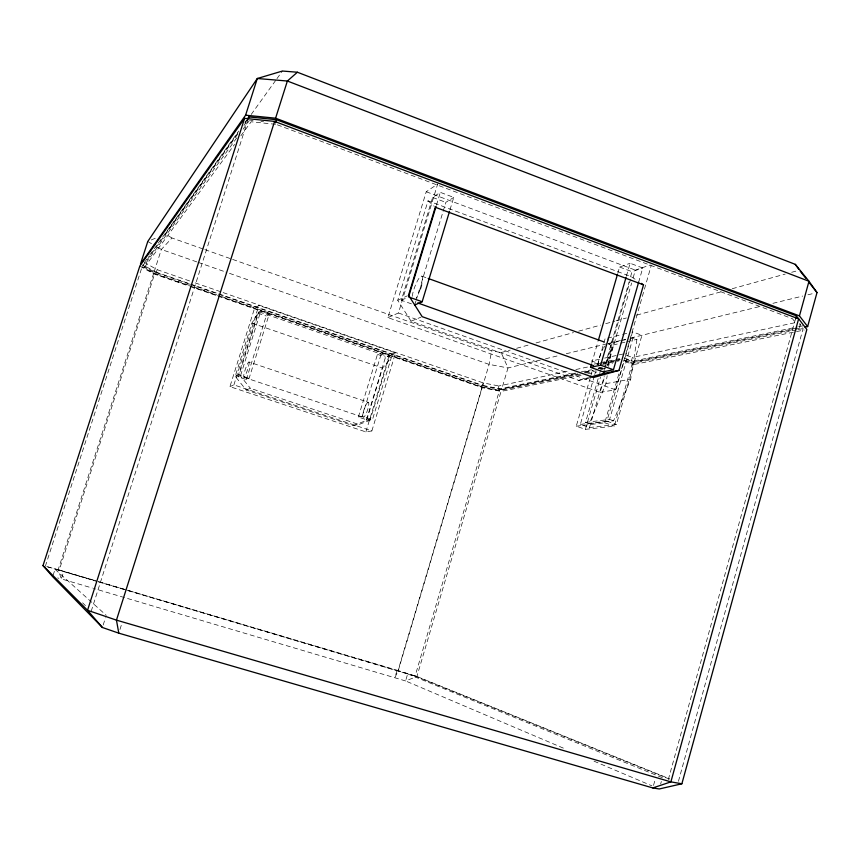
<?xml version="1.0" encoding="UTF-8"?>
<svg xmlns="http://www.w3.org/2000/svg" width="860" height="860" viewBox="0 0 860 860"><rect width="100%" height="100%" fill="white"/><g stroke="black" fill="none" stroke-linecap="round" stroke-linejoin="round"><path stroke-width="0.64" stroke-dasharray="4.3 3.22" d="M598.162 378.658L585.531 422.4L589.347 423.722L605.924 383.646L607.182 375.712M608.633 366.457L611.976 345.29L619.458 343.495M589.347 423.722L613.556 420.798L630.692 379.163L636.927 339.302L633.014 337.883L630.53 338.485M232.651 259.419L491.651 350.826L489.114 364.382L482.761 385.817L190.931 284.606M668.327 779.536L795.532 318.791M799.402 327.574L800.423 323.876M678.443 781.31L803.122 328.531L799.327 323.661M653.525 785.406L655.266 779.096M660.663 783.965L661.351 781.461M585.531 422.4L609.6 419.422L633.014 337.883M625.048 360.254L630.971 362.382L632.39 357.448L795.876 322.521M590.272 377.766L576.264 426.194L585.413 429.355L614.309 426.108L632.928 361.157L797.349 326.983M594.378 375.852L580.35 424.388L589.498 427.56L616.384 424.474L633.54 364.586L804.218 330.025M634.207 362.264L641.936 335.282L632.53 331.852L624.768 358.867L634.207 362.264L802.391 327.649M594.744 374.573L595.486 372.014M597.603 364.683L605.085 338.775M626.403 276.157L630.122 263.257L642.742 267.987L638.658 282.155M599.646 373.509L600.753 369.649M585.413 429.355L600.474 377.164M605.354 364.113L629.058 281.951M630.541 276.812L632.025 271.685L642.742 267.987M604.537 369.606L630.584 279.296M589.498 427.56L604.214 376.529M607.407 365.468L614.147 342.054L607.353 339.603M387.892 317.609L398.438 312.997L437.665 184.008L426.237 191.758L387.892 317.609L600.108 392.386L604.924 375.659M607.902 365.36L631.649 282.983M633.132 277.844L635.357 270.115L650.267 264.977M576.264 426.194L604.774 422.798L619.479 371.595M600.108 392.386L615.524 389.784L651.138 265.837M580.35 424.388L606.87 421.163L624.102 361.189L633.54 364.586M591.669 363.479L598.001 341.624M617.727 273.458L619.598 267.03L630.122 263.257M590.648 376.487L592.486 370.123M128.043 590.68L407.661 673.917L405.587 680.948L565.687 749.114M221.826 296.625L481.976 386.796L497.714 389.913L498.875 385.979L569.352 370.918M669.403 779.085L415.111 676.014L499.94 388.806L575.845 373.025M581.124 375.196L501.068 391.408L416.896 676.508L405.587 680.948L93.536 588.412M482.761 385.817L501.616 389.548L507.991 367.951L501.154 352.568L491.651 350.826M397.008 670.488L394.933 677.476L398.298 670.52L482.213 387.656L501.068 391.408M481.976 386.796L483.137 382.883L498.875 385.979M415.111 676.014L398.051 670.52L482.643 385.377L499.94 388.806M371.864 430.914L395.535 352.879L258.86 305.418L254.517 308.364L229.921 386.635L365.887 431.924L371.864 430.914L233.899 384.904L229.921 386.635M415.885 301.172L414.724 305.02L401.362 300.269L432.634 197.424L440.341 192.361L453.747 197.402L449.887 210.119M416.272 299.893L419.39 289.627M421.335 283.209L442.728 212.635M443.115 211.345L445.835 202.369L453.747 197.402M358.362 417.035L377.465 354.341L381.528 352.89L389.666 355.707L370.456 418.96L366.478 419.755L358.362 417.035L362.254 416.208L370.456 418.96M362.254 416.208L381.528 352.89M588.659 378.432L578.672 380.378L411.058 321.188L397.739 300.312L428.022 200.81L631.326 276.716L636.873 280.425M366.478 419.755L385.517 357.126L389.666 355.707M353.137 425.635L366.629 420.368L382.528 368.069L391.289 357.642L258.903 311.815L251.915 323.123L235.199 376.347L246.207 389.988L353.137 425.635L358.91 424.528L372.606 419.185L391.289 357.642M365.887 431.924L389.247 355.051L395.535 352.879M436.471 205.11L440.341 192.361M233.899 384.904L258.86 305.418M237.865 376.766L257.86 313.094L260.774 311.191L269.212 314.115L249.099 378.368L246.293 379.582L237.865 376.766L240.585 375.508L249.099 378.368M235.199 376.347L239.241 374.455L258.903 311.815M240.585 375.508L260.774 311.191M246.293 379.582L266.224 315.986L269.212 314.115M103.168 625.048L105.49 617.759M119.959 629.488L121.894 623.36M91.192 611.266L247.874 120.067L243.96 125.506M97.158 581.51L63.694 571.588L61.34 578.898L57.62 577.942M45.333 566.299L142.136 266.718L237.693 134.181M188.834 285.187L155.832 273.76L144.448 267.342L145.781 263.224L236.801 137.826M53.062 575.437L55.04 569.298L63.694 571.588M139.825 266.084L153.51 273.77L58.211 569.6L61.34 578.898L92.256 588.036M189.651 284.165L154.133 271.846L161.347 249.454L172 238.005L203.583 249.163M47.87 566.966L59.265 569.976L155.294 271.835L142.771 264.762M155.832 273.76L157.154 269.675L145.781 263.224M144.329 262.59L149.006 256.065M149.791 254.979L157.595 244.111M158.369 243.025L238.736 131.042M244.982 122.346L246.54 120.174M237.908 132.945L165.27 233.941L172 238.005M244.939 123.163L247.282 119.906M251.184 114.477L276.178 79.722M276.963 78.636L282.424 71.036M243.079 129.172L249.357 120.529M144.448 267.342L234.554 144.426M240.875 135.794L251.152 121.776L276.082 124.345M397.739 300.312L407.339 295.818M401.362 300.269L407.382 297.474M151.274 239.972L155.94 237.962M411.058 321.188L420.938 317.179M246.207 389.988L250.41 388.312L358.91 424.528M578.672 380.378L588.573 377.615M501.154 352.568L510.195 350.074M516.645 348.289L528.266 345.075M536.016 342.936L573.459 332.594M578.63 331.164L600.57 325.101M605.741 323.672L614.782 321.178M616.072 320.823L626.403 317.963M636.733 315.115L721.948 291.562M732.279 288.713L785.212 274.082M791.673 272.298L798.123 270.513M607.579 338.152L621.307 334.68M622.554 334.368L627.542 333.11M540.36 360.05L507.991 367.951L489.114 364.382L225.89 272.082M545.541 358.792L559.785 355.32M566.256 353.739L607.676 343.635M608.977 343.323L625.521 339.281M630.573 338.055L759.939 306.493M772.914 303.333L802.735 296.066M807.927 294.797L814.409 293.217M625.564 339.689L608.192 343.925L611.976 345.29M620.705 343.194L625.704 342M626.951 341.7L636.927 339.302M599.42 359.254L591.594 360.985L598.399 363.425M604.644 358.093L622.898 354.04L632.39 357.448M594.238 364.07L599.323 362.974M600.592 362.694L614.567 359.673M615.835 359.405L619.651 358.577M596.743 364.285L601.957 363.167M603.258 362.888L616.276 360.093M617.577 359.813L620.178 359.254M602.774 363.576L614.416 361.082M615.706 360.813L620.888 359.706M575.878 369.531L588.928 366.736M602.484 364.404L618.985 360.899M604.709 365.274L612.471 363.64M581.08 371.939L591.54 369.757M598.087 368.402L603.322 367.317M798.671 326.703L803.928 325.607M497.714 389.913L577.167 373.498M584.983 371.885L592.798 370.273M630.971 362.382L796.768 328.122M501.616 389.548L577.802 373.874M584.359 372.52L593.561 370.628M601.441 369.004L605.375 368.198M580.457 374.089L499.391 390.655L482.094 387.215L154.671 273.77L142.136 266.718M585.682 373.004L596.141 370.875M796.553 329.885L632.261 363.479L623.984 360.501M797.865 329.606L803.122 328.541M587.681 373.863L596.861 372.004M366.629 420.368L372.606 419.185M605.924 383.646L630.692 379.163M250.486 120.335L253.098 120.604M260.945 121.41L263.558 121.679M46.805 566.579L96.707 581.016M59.265 569.976L96.621 581.07M398.051 670.52L97.911 581.446L416.896 676.508L669.435 778.751M98.438 581.897L126.753 590.293M243.982 377.303L363.468 417.358M249.077 362.028A8.116 1.129 -71.5 0 1 245.691 374.562A8.116 1.129 -71.5 0 1 244.423 372.283A8.116 1.129 -71.5 0 1 249.077 362.028L368.51 402.383A7.966 1.742 -71.4 0 1 365.565 414.8A7.966 1.742 -71.4 0 1 363.275 412.23A7.966 1.742 -71.4 0 1 368.51 402.383M251.915 323.123L382.528 368.069M155.294 271.835L482.643 385.377M193.908 286.95L216.752 294.862M153.51 273.77L189.017 286.079M190.286 286.52L216.924 295.743M218.193 296.184L482.213 387.656M377.465 354.341L385.517 357.126M257.86 313.094L266.224 315.986M609.6 419.422L613.556 420.798M606.87 421.163L616.384 424.474M604.774 422.798L614.309 426.108M157.154 269.675L190.125 281.123M195.198 282.886L221.837 292.142M223.105 292.583L483.137 382.883M196.779 261.881L161.347 249.454L153.435 244.799M198.047 262.322L224.621 271.642M398.438 312.997L615.524 389.784M204.852 249.604L231.383 258.967M599.237 367.714L604.913 369.746M598.141 367.908L602.677 369.542M624.65 358.179L632.928 361.157M421.862 276.178L426.893 277.995M426.237 191.758L635.357 270.115M619.598 267.03L632.025 271.685M432.634 197.424L445.835 202.369M277.339 124.818L792.458 318.727L795.543 322.661M407.661 673.917L662.393 777.709M594.013 761.175L651.891 785.814M142.728 265.428L154.133 271.846M147.78 241.477L152.306 244.132M428.022 200.81L434.364 206.432M55.04 569.298L106.264 615.33M82.603 602.838L85.462 605.655M239.241 374.455L250.41 388.312M412.187 296.367A13.319 2.967 -70.3 0 1 419.347 277.834A13.319 2.967 -70.3 0 1 421.841 283.714M419.873 290.207A13.319 2.967 -70.3 0 1 416.272 297.915M608.106 343.753A12.921 4.504 -69.3 0 1 610.729 350.149A12.921 4.504 -69.3 0 1 605.762 363.683M601.097 368.015A12.921 4.504 -69.3 0 1 599.904 367.876M598.538 365.221A12.921 4.504 -69.3 0 1 602.946 348.999M603.473 348.16A12.921 4.504 -69.3 0 1 605.074 345.989"/><path stroke-width="1.29" d="M795.532 318.802L796.36 315.813L276.339 119.68L248.884 116.917L247.325 119.088M807.647 326.574L799.445 315.889L808.991 281.274L795.296 264.353L297.388 72.229L282.424 71.036L257.301 78.507L147.78 241.477L140.449 264.138L245.595 115.197L257.301 78.507L287.369 81.023L808.991 281.274L817 292.583L807.647 326.574L805.024 327.112M652.815 787.943L670.886 781.869L798.617 318.866L274.576 121.4L244.584 118.347L139.825 266.084L43 565.579L52.664 576.673L102.394 627.488L118.798 633.164L652.815 787.943L659.287 788.964L681.872 783.783L806.841 329.488L796.36 315.813M591.293 364.769L590.551 367.338L600.678 365.199L626.026 277.447M589.809 377.271L603.419 373.476L604.161 370.896M590.551 367.338L603.129 371.821L613.449 369.746L638.658 282.155M643.527 284.864L435.278 207.238L408.543 295.26L422.174 316.673L593.658 377.465L618.942 370.402L643.527 284.864L641.313 283.392M598.366 340.334L617.362 274.748M414.724 305.02L422.163 301.752L449.511 211.399M408.973 295.636L436.084 206.389M274.576 121.4L116.455 620.135L118.798 633.164M245.595 115.197L275.587 118.196L287.369 81.023L297.388 72.229M275.329 122.883L276.339 119.68M244.584 118.347L87.537 610.288L102.394 627.488M248.207 119.024L248.884 116.917M603.419 373.476L618.942 370.402M681.872 783.783L670.886 781.869L116.455 620.135L87.537 610.288L43 565.579M600.678 365.199L613.449 369.746M408.586 296.915L422.163 301.752M417.713 302.935L593.583 365.629M428.151 278.446L604.29 342.022M275.587 118.196L799.445 315.889M800.219 271.179L805.809 278.307M809.808 283.413L817 292.583M795.296 264.353L798.736 269.191M421.594 284.746A13.319 2.967 -70.3 0 1 420.271 289.111"/></g></svg>
